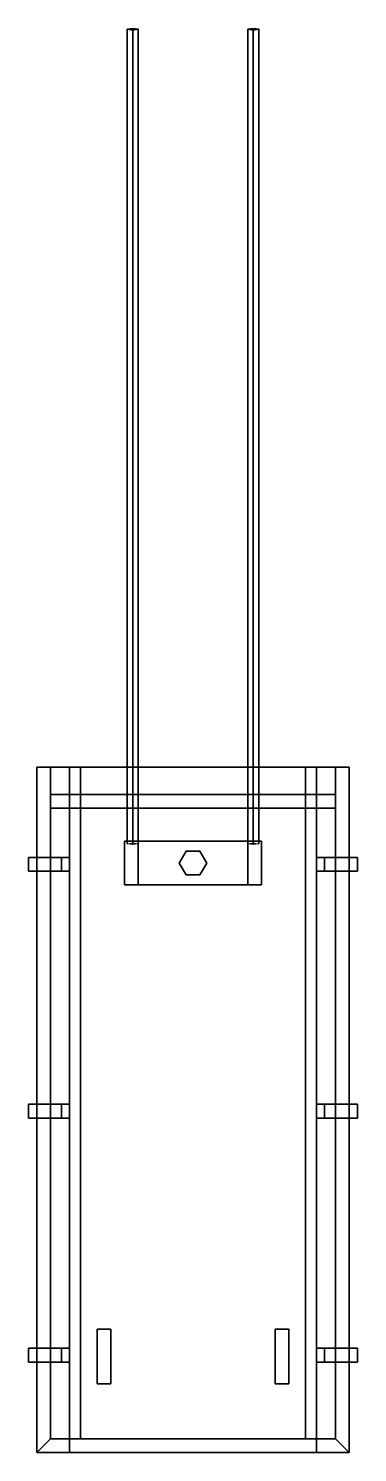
# Model space of a CAD drawing. Extents: x -0.6 to 0.6, y -1.25 to 3.94.
import ezdxf

# ---------------------------------------------------------------- set-up
doc = ezdxf.new("R2010")
doc.units = 0
doc.layers.get('0').update_dxf_attribs({"linetype": 'CONTINUOUS'})

msp = doc.modelspace()

# ---------------------------------------------------------------- linework, layer by layer
for points in [[(-0.22, 3.9436, 0.0223), (-0.24, 3.9408, 0.0025), (-0.24, 0.97, 0.42), (-0.22, 0.9728, 0.4398)], [(-0.2, 3.9408, 0.0025), (-0.22, 3.938, -0.0173), (-0.24, 3.9408, 0.0025), (-0.22, 3.9436, 0.0223)], [(-0.24, 3.9408, 0.0025), (-0.22, 3.938, -0.0173), (-0.22, 0.9672, 0.4002), (-0.24, 0.97, 0.42)], [(-0.2, 3.9408, 0.0025), (-0.22, 3.9436, 0.0223), (-0.22, 0.9728, 0.4398), (-0.2, 0.97, 0.42)], [(-0.22, 3.938, -0.0173), (-0.2, 3.9408, 0.0025), (-0.2, 0.97, 0.42), (-0.22, 0.9672, 0.4002)], [(0.24, 3.9408, 0.0025), (0.22, 3.938, -0.0173), (0.2, 3.9408, 0.0025), (0.22, 3.9436, 0.0223)], [(0.22, 3.9436, 0.0223), (0.2, 3.9408, 0.0025), (0.2, 0.97, 0.42), (0.22, 0.9728, 0.4398)], [(0.2, 3.9408, 0.0025), (0.22, 3.938, -0.0173), (0.22, 0.9672, 0.4002), (0.2, 0.97, 0.42)], [(0.24, 3.9408, 0.0025), (0.22, 3.9436, 0.0223), (0.22, 0.9728, 0.4398), (0.24, 0.97, 0.42)], [(0.22, 3.938, -0.0173), (0.24, 3.9408, 0.0025), (0.24, 0.97, 0.42), (0.22, 0.9672, 0.4002)], [(-0.57, 1.25, 1), (-0.52, 1.25, 1), (-0.41, 1.25, 0.55), (-0.45, 1.25, 0.5)], [(-0.45, 1.25, 0.5), (-0.45, -1.25, 0.5), (-0.57, -1.25, 1), (-0.57, 1.25, 1)], [(-0.57, -1.25, 1), (-0.52, -1.2, 1), (-0.52, 1.25, 1), (-0.57, 1.25, 1)], [(-0.52, 1.25, 1), (-0.52, -1.2, 1), (-0.41, -1.2, 0.55), (-0.41, 1.25, 0.55)], [(0.41, 1.25, 0.55), (0.45, 1.25, 0.5), (-0.45, 1.25, 0.5), (-0.41, 1.25, 0.55)], [(0.45, 1.25, 0.5), (0.45, -1.25, 0.5), (-0.45, -1.25, 0.5), (-0.45, 1.25, 0.5)], [(-0.41, 1.25, 0.55), (-0.41, -1.2, 0.55), (0.41, -1.2, 0.55), (0.41, 1.25, 0.55)], [(0.52, 1.25, 1), (0.57, 1.25, 1), (0.45, 1.25, 0.5), (0.41, 1.25, 0.55)], [(0.41, 1.25, 0.55), (0.41, -1.2, 0.55), (0.52, -1.2, 1), (0.52, 1.25, 1)], [(0.57, 1.25, 1), (0.57, -1.25, 1), (0.45, -1.25, 0.5), (0.45, 1.25, 0.5)], [(0.52, -1.2, 1), (0.57, -1.25, 1), (0.57, 1.25, 1), (0.52, 1.25, 1)], [(-0.52, 1.15, 1), (-0.52, 1.1, 1), (0.52, 1.1, 1), (0.52, 1.15, 1)], [(0.52, 1.15, 1), (0.41, 1.15, 0.55), (-0.41, 1.15, 0.55), (-0.52, 1.15, 1)], [(-0.52, 1.1, 1), (-0.41, 1.1, 0.55), (0.41, 1.1, 0.55), (0.52, 1.1, 1)], [(-0.2, 0.98, 0.4), (-0.2, 0.98, 0.27), (-0.25, 0.98, 0.27), (-0.25, 0.98, 0.45)], [(-0.25, 0.98, 0.27), (-0.25, 0.82, 0.27), (-0.25, 0.82, 0.45), (-0.25, 0.98, 0.45)], [(-0.2, 0.98, 0.27), (-0.2, 0.82, 0.27), (-0.25, 0.82, 0.27), (-0.25, 0.98, 0.27)], [(-0.25, 0.82, 0.45), (0.25, 0.82, 0.45), (0.25, 0.98, 0.45), (-0.25, 0.98, 0.45)], [(-0.25, 0.98, 0.45), (0.25, 0.98, 0.45), (0.2, 0.98, 0.4), (-0.2, 0.98, 0.4)], [(-0.2, 0.82, 0.4), (-0.2, 0.82, 0.27), (-0.2, 0.98, 0.27), (-0.2, 0.98, 0.4)], [(0.2, 0.98, 0.4), (0.2, 0.82, 0.4), (-0.2, 0.82, 0.4), (-0.2, 0.98, 0.4)], [(-0.025, 0.9433, 0.45), (-0.05, 0.9, 0.45), (-0.05, 0.9, 0.5), (-0.025, 0.9433, 0.5)], [(0.025, 0.9433, 0.45), (-0.025, 0.9433, 0.45), (-0.025, 0.9433, 0.5), (0.025, 0.9433, 0.5)], [(0.05, 0.9, 0.45), (0.025, 0.9433, 0.45), (0.025, 0.9433, 0.5), (0.05, 0.9, 0.5)], [(0.2, 0.98, 0.27), (0.2, 0.82, 0.27), (0.2, 0.82, 0.4), (0.2, 0.98, 0.4)], [(0.25, 0.98, 0.45), (0.25, 0.98, 0.27), (0.2, 0.98, 0.27), (0.2, 0.98, 0.4)], [(0.25, 0.98, 0.27), (0.25, 0.82, 0.27), (0.2, 0.82, 0.27), (0.2, 0.98, 0.27)], [(0.25, 0.82, 0.45), (0.25, 0.82, 0.27), (0.25, 0.98, 0.27), (0.25, 0.98, 0.45)], [(-0.57, 0.92, 1), (-0.45, 0.92, 0.5), (-0.48, 0.92, 0.5), (-0.6, 0.92, 1)], [(-0.48, 0.92, 0.5), (-0.48, 0.87, 0.5), (-0.6, 0.87, 1), (-0.6, 0.92, 1)], [(-0.6, 0.92, 1), (-0.6, 0.87, 1), (-0.57, 0.87, 1), (-0.57, 0.92, 1)], [(-0.45, 0.92, 0.5), (-0.45, 0.87, 0.5), (-0.48, 0.87, 0.5), (-0.48, 0.92, 0.5)], [(-0.05, 0.9, 0.45), (-0.025, 0.8567, 0.45), (-0.025, 0.8567, 0.5), (-0.05, 0.9, 0.5)], [(0.025, 0.8567, 0.45), (0.05, 0.9, 0.45), (0.05, 0.9, 0.5), (0.025, 0.8567, 0.5)], [(0.6, 0.92, 1), (0.48, 0.92, 0.5), (0.45, 0.92, 0.5), (0.57, 0.92, 1)], [(0.48, 0.92, 0.5), (0.48, 0.87, 0.5), (0.45, 0.87, 0.5), (0.45, 0.92, 0.5)], [(0.6, 0.87, 1), (0.48, 0.87, 0.5), (0.48, 0.92, 0.5), (0.6, 0.92, 1)], [(0.57, 0.92, 1), (0.57, 0.87, 1), (0.6, 0.87, 1), (0.6, 0.92, 1)], [(-0.6, 0.87, 1), (-0.48, 0.87, 0.5), (-0.45, 0.87, 0.5), (-0.57, 0.87, 1)], [(-0.025, 0.8567, 0.45), (0.025, 0.8567, 0.45), (0.025, 0.8567, 0.5), (-0.025, 0.8567, 0.5)], [(0.57, 0.87, 1), (0.45, 0.87, 0.5), (0.48, 0.87, 0.5), (0.6, 0.87, 1)], [(-0.25, 0.82, 0.45), (-0.25, 0.82, 0.27), (-0.2, 0.82, 0.27), (-0.2, 0.82, 0.4)], [(-0.2, 0.82, 0.4), (0.2, 0.82, 0.4), (0.25, 0.82, 0.45), (-0.25, 0.82, 0.45)], [(0.2, 0.82, 0.4), (0.2, 0.82, 0.27), (0.25, 0.82, 0.27), (0.25, 0.82, 0.45)], [(-0.57, 0.02, 1), (-0.45, 0.02, 0.5), (-0.48, 0.02, 0.5), (-0.6, 0.02, 1)], [(-0.48, 0.02, 0.5), (-0.48, -0.03, 0.5), (-0.6, -0.03, 1), (-0.6, 0.02, 1)], [(-0.6, 0.02, 1), (-0.6, -0.03, 1), (-0.57, -0.03, 1), (-0.57, 0.02, 1)], [(-0.45, 0.02, 0.5), (-0.45, -0.03, 0.5), (-0.48, -0.03, 0.5), (-0.48, 0.02, 0.5)], [(0.6, 0.02, 1), (0.48, 0.02, 0.5), (0.45, 0.02, 0.5), (0.57, 0.02, 1)], [(0.48, 0.02, 0.5), (0.48, -0.03, 0.5), (0.45, -0.03, 0.5), (0.45, 0.02, 0.5)], [(0.6, -0.03, 1), (0.48, -0.03, 0.5), (0.48, 0.02, 0.5), (0.6, 0.02, 1)], [(0.57, 0.02, 1), (0.57, -0.03, 1), (0.6, -0.03, 1), (0.6, 0.02, 1)], [(-0.6, -0.03, 1), (-0.48, -0.03, 0.5), (-0.45, -0.03, 0.5), (-0.57, -0.03, 1)], [(0.57, -0.03, 1), (0.45, -0.03, 0.5), (0.48, -0.03, 0.5), (0.6, -0.03, 1)], [(-0.3, -0.8, 0.5), (-0.3, -0.8, 0.27), (-0.35, -0.8, 0.27), (-0.35, -0.8, 0.5)], [(-0.35, -0.8, 0.27), (-0.35, -1, 0.27), (-0.35, -1, 0.5), (-0.35, -0.8, 0.5)], [(-0.3, -0.8, 0.27), (-0.3, -1, 0.27), (-0.35, -1, 0.27), (-0.35, -0.8, 0.27)], [(-0.3, -1, 0.5), (-0.3, -1, 0.27), (-0.3, -0.8, 0.27), (-0.3, -0.8, 0.5)], [(0.35, -0.8, 0.5), (0.35, -0.8, 0.27), (0.3, -0.8, 0.27), (0.3, -0.8, 0.5)], [(0.3, -0.8, 0.27), (0.3, -1, 0.27), (0.3, -1, 0.5), (0.3, -0.8, 0.5)], [(0.35, -0.8, 0.27), (0.35, -1, 0.27), (0.3, -1, 0.27), (0.3, -0.8, 0.27)], [(0.35, -1, 0.5), (0.35, -1, 0.27), (0.35, -0.8, 0.27), (0.35, -0.8, 0.5)], [(-0.57, -0.87, 1), (-0.45, -0.87, 0.5), (-0.48, -0.87, 0.5), (-0.6, -0.87, 1)], [(-0.48, -0.87, 0.5), (-0.48, -0.92, 0.5), (-0.6, -0.92, 1), (-0.6, -0.87, 1)], [(-0.6, -0.87, 1), (-0.6, -0.92, 1), (-0.57, -0.92, 1), (-0.57, -0.87, 1)], [(-0.45, -0.87, 0.5), (-0.45, -0.92, 0.5), (-0.48, -0.92, 0.5), (-0.48, -0.87, 0.5)], [(0.6, -0.87, 1), (0.48, -0.87, 0.5), (0.45, -0.87, 0.5), (0.57, -0.87, 1)], [(0.48, -0.87, 0.5), (0.48, -0.92, 0.5), (0.45, -0.92, 0.5), (0.45, -0.87, 0.5)], [(0.6, -0.92, 1), (0.48, -0.92, 0.5), (0.48, -0.87, 0.5), (0.6, -0.87, 1)], [(0.57, -0.87, 1), (0.57, -0.92, 1), (0.6, -0.92, 1), (0.6, -0.87, 1)], [(-0.6, -0.92, 1), (-0.48, -0.92, 0.5), (-0.45, -0.92, 0.5), (-0.57, -0.92, 1)], [(0.57, -0.92, 1), (0.45, -0.92, 0.5), (0.48, -0.92, 0.5), (0.6, -0.92, 1)], [(-0.35, -1, 0.5), (-0.35, -1, 0.27), (-0.3, -1, 0.27), (-0.3, -1, 0.5)], [(0.3, -1, 0.5), (0.3, -1, 0.27), (0.35, -1, 0.27), (0.35, -1, 0.5)], [(-0.52, -1.2, 1), (-0.57, -1.25, 1), (0.57, -1.25, 1), (0.52, -1.2, 1)], [(0.52, -1.2, 1), (0.41, -1.2, 0.55), (-0.41, -1.2, 0.55), (-0.52, -1.2, 1)], [(-0.57, -1.25, 1), (-0.45, -1.25, 0.5), (0.45, -1.25, 0.5), (0.57, -1.25, 1)]]:
    msp.add_3dface(points)

doc.saveas('drawing.dxf')
